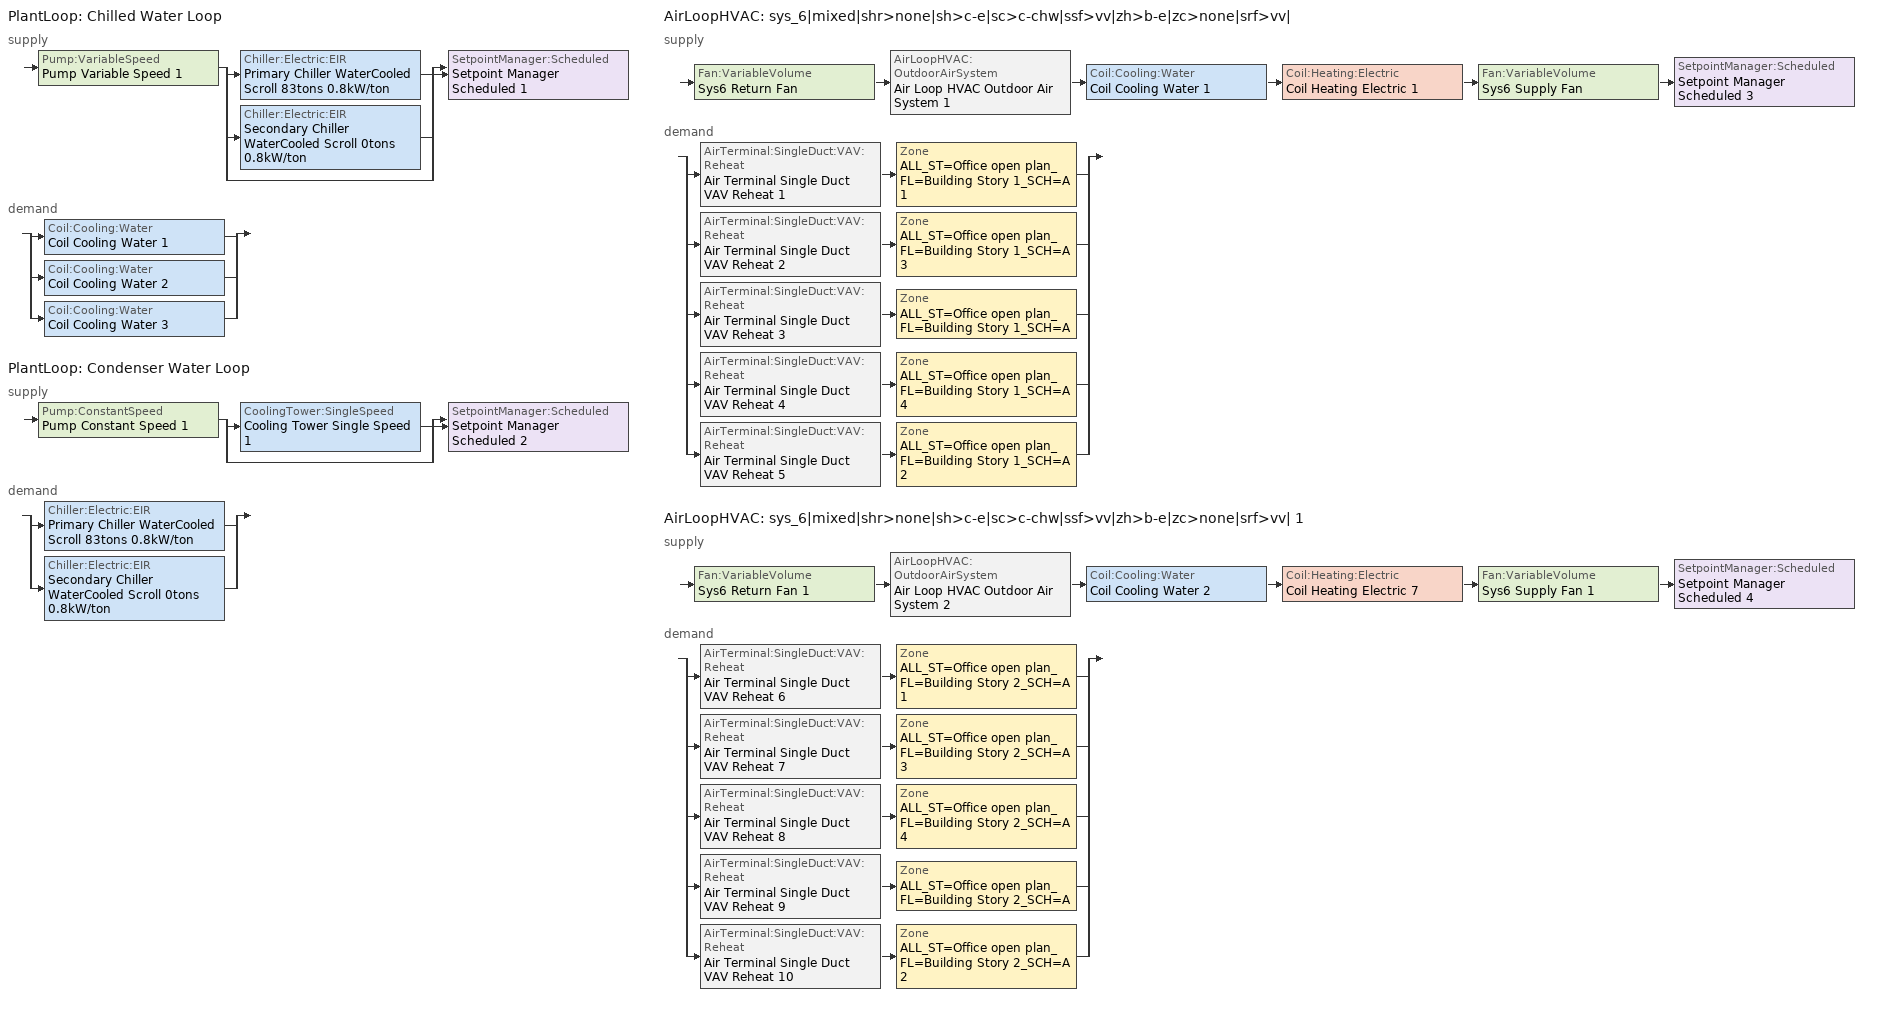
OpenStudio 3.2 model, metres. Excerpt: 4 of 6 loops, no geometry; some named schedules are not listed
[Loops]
PlantLoop 'Chilled Water Loop'
 supply: Pump:VariableSpeed 'Pump Variable Speed 1' > split
  | Chiller:Electric:EIR 'Primary Chiller WaterCooled Scroll 83tons 0.8kW/ton'
  | Chiller:Electric:EIR 'Secondary Chiller WaterCooled Scroll 0tons 0.8kW/ton'
  | bypass
  join > SetpointManager:Scheduled 'Setpoint Manager Scheduled 1'
 demand: split
  | Coil:Cooling:Water 'Coil Cooling Water 1'
  | Coil:Cooling:Water 'Coil Cooling Water 2'
  | Coil:Cooling:Water 'Coil Cooling Water 3'
PlantLoop 'Condenser Water Loop'
 supply: Pump:ConstantSpeed 'Pump Constant Speed 1' > split
  | CoolingTower:SingleSpeed 'Cooling Tower Single Speed 1'
  | bypass
  join > SetpointManager:Scheduled 'Setpoint Manager Scheduled 2'
 demand: split
  | Chiller:Electric:EIR 'Primary Chiller WaterCooled Scroll 83tons 0.8kW/ton'
  | Chiller:Electric:EIR 'Secondary Chiller WaterCooled Scroll 0tons 0.8kW/ton'
AirLoopHVAC 'sys_6|mixed|shr>none|sh>c-e|sc>c-chw|ssf>vv|zh>b-e|zc>none|srf>vv|'
 supply: Fan:VariableVolume 'Sys6 Return Fan' > AirLoopHVAC:OutdoorAirSystem 'Air Loop HVAC Outdoor Air System 1' > Coil:Cooling:Water 'Coil Cooling Water 1' > Coil:Heating:Electric 'Coil Heating Electric 1' > Fan:VariableVolume 'Sys6 Supply Fan' > SetpointManager:Scheduled 'Setpoint Manager Scheduled 3'
 demand: split
  | AirTerminal:SingleDuct:VAV:Reheat 'Air Terminal Single Duct VAV Reheat 1' > Zone 'ALL_ST=Office open plan_FL=Building Story 1_SCH=A 1'
  | AirTerminal:SingleDuct:VAV:Reheat 'Air Terminal Single Duct VAV Reheat 2' > Zone 'ALL_ST=Office open plan_FL=Building Story 1_SCH=A 3'
  | AirTerminal:SingleDuct:VAV:Reheat 'Air Terminal Single Duct VAV Reheat 3' > Zone 'ALL_ST=Office open plan_FL=Building Story 1_SCH=A'
  | AirTerminal:SingleDuct:VAV:Reheat 'Air Terminal Single Duct VAV Reheat 4' > Zone 'ALL_ST=Office open plan_FL=Building Story 1_SCH=A 4'
  | AirTerminal:SingleDuct:VAV:Reheat 'Air Terminal Single Duct VAV Reheat 5' > Zone 'ALL_ST=Office open plan_FL=Building Story 1_SCH=A 2'
AirLoopHVAC 'sys_6|mixed|shr>none|sh>c-e|sc>c-chw|ssf>vv|zh>b-e|zc>none|srf>vv| 1'
 supply: Fan:VariableVolume 'Sys6 Return Fan 1' > AirLoopHVAC:OutdoorAirSystem 'Air Loop HVAC Outdoor Air System 2' > Coil:Cooling:Water 'Coil Cooling Water 2' > Coil:Heating:Electric 'Coil Heating Electric 7' > Fan:VariableVolume 'Sys6 Supply Fan 1' > SetpointManager:Scheduled 'Setpoint Manager Scheduled 4'
 demand: split
  | AirTerminal:SingleDuct:VAV:Reheat 'Air Terminal Single Duct VAV Reheat 6' > Zone 'ALL_ST=Office open plan_FL=Building Story 2_SCH=A 1'
  | AirTerminal:SingleDuct:VAV:Reheat 'Air Terminal Single Duct VAV Reheat 7' > Zone 'ALL_ST=Office open plan_FL=Building Story 2_SCH=A 3'
  | AirTerminal:SingleDuct:VAV:Reheat 'Air Terminal Single Duct VAV Reheat 8' > Zone 'ALL_ST=Office open plan_FL=Building Story 2_SCH=A 4'
  | AirTerminal:SingleDuct:VAV:Reheat 'Air Terminal Single Duct VAV Reheat 9' > Zone 'ALL_ST=Office open plan_FL=Building Story 2_SCH=A'
  | AirTerminal:SingleDuct:VAV:Reheat 'Air Terminal Single Duct VAV Reheat 10' > Zone 'ALL_ST=Office open plan_FL=Building Story 2_SCH=A 2'
[Sizing:Zone] Zone Cooling Design Supply Air Temperature Input Method=TemperatureDifference; Zone Cooling Design Supply Air Temperature {C}=14; Zone Cooling Design Supply Air Temperature Difference {deltaC}=11; Zone Heating Design Supply Air Temperature Input Method=TemperatureDifference; Zone Heating Design Supply Air Temperature {C}=40; Zone Heating Design Supply Air Temperature Difference {deltaC}=21; Zone Cooling Design Supply Air Humidity Ratio {kg-H2O/kg-air}=0.0085; Zone Heating Design Supply Air Humidity Ratio {kg-H2O/kg-air}=0.008; Zone Heating Sizing Factor=1.3; Zone Cooling Sizing Factor=1.1; Cooling Design Air Flow Method=DesignDay; Heating Design Air Flow Method=DesignDay; Account for Dedicated Outdoor Air System=No; Dedicated Outdoor Air System Control Strategy=NeutralSupplyAir; Dedicated Outdoor Air Low Setpoint Temperature for Design {C}=autosize; Dedicated Outdoor Air High Setpoint Temperature for Design {C}=autosize
ALL_ST=Office open plan_FL=Building Story 2_SCH=A; ALL_ST=Office open plan_FL=Building Story 2_SCH=A 1; ALL_ST=Office open plan_FL=Building Story 1_SCH=A; ALL_ST=Office open plan_FL=Building Story 1_SCH=A 1; ALL_ST=Office open plan_FL=Building Story 2_SCH=A 2; ALL_ST=Office open plan_FL=Building Story 2_SCH=A 3; ALL_ST=Office open plan_FL=Building Story 1_SCH=A 2; ALL_ST=Office open plan_FL=Building Story 1_SCH=A 3; ALL_ST=Office open plan_FL=Building Story 1_SCH=A 4; ALL_ST=Office open plan_FL=Building Story 2_SCH=A 4
[Zone equipment]
ALL_ST=Office open plan_FL=Building Story 2_SCH=A: Zone HVAC Baseboard Convective Electric 9, Air Terminal Single Duct VAV Reheat 9
ALL_ST=Office open plan_FL=Building Story 2_SCH=A 1: Zone HVAC Baseboard Convective Electric 6, Air Terminal Single Duct VAV Reheat 6
ALL_ST=Office open plan_FL=Building Story 1_SCH=A: Zone HVAC Baseboard Convective Electric 3, Air Terminal Single Duct VAV Reheat 3
ALL_ST=Office open plan_FL=Building Story 1_SCH=A 1: Zone HVAC Baseboard Convective Electric 1, Air Terminal Single Duct VAV Reheat 1
ALL_ST=Office open plan_FL=Building Story 2_SCH=A 2: Zone HVAC Baseboard Convective Electric 10, Air Terminal Single Duct VAV Reheat 10
ALL_ST=Office open plan_FL=Building Story 2_SCH=A 3: Zone HVAC Baseboard Convective Electric 7, Air Terminal Single Duct VAV Reheat 7
ALL_ST=Office open plan_FL=Building Story 1_SCH=A 2: Zone HVAC Baseboard Convective Electric 5, Air Terminal Single Duct VAV Reheat 5
ALL_ST=Office open plan_FL=Building Story 1_SCH=A 3: Zone HVAC Baseboard Convective Electric 2, Air Terminal Single Duct VAV Reheat 2
ALL_ST=Office open plan_FL=Building Story 1_SCH=A 4: Zone HVAC Baseboard Convective Electric 4, Air Terminal Single Duct VAV Reheat 4
ALL_ST=Office open plan_FL=Building Story 2_SCH=A 4: Zone HVAC Baseboard Convective Electric 8, Air Terminal Single Duct VAV Reheat 8
[PlantLoop] Glycol Concentration=0; Plant Loop Volume {m3}=Autocalculate; Load Distribution Scheme=Optimal
Chilled Water Loop; Condenser Water Loop
[Sizing:Plant] Loop Design Temperature Difference {deltaC}=6; Sizing Option=NonCoincident; Zone Timesteps in Averaging Window=1; Coincident Sizing Factor Mode=None
Name | Loop Type | Design Loop Exit Temperature {C}
Chilled Water Loop | Cooling | 7
Condenser Water Loop | Condenser | 29
[Pump:VariableSpeed]
Pump Variable Speed 1: Motor Efficiency=0.895; Pump Control Type=Intermittent; Skin Loss Radiative Fraction=0.5; Design Power Sizing Method=PowerPerFlowPerPressure; Design Electric Power per Unit Flow Rate {W/(m3/s)}=348701.1; Design Shaft Power per Unit Flow Rate per Unit Head {W-s/m3-Pa}=1.75215; Design Minimum Flow Rate Fraction=0
[Chiller:Electric:EIR] Reference Chilled Water Flow Rate {m3/s}=Autosize; Cooling Capacity Function of Temperature Curve=WaterCooled_Scroll_CAPFT_NECB2011; Electric Input to Cooling Output Ratio Function of Temperature Curve=WaterCooled_Scroll_EIRFT_NECB2011; Electric Input to Cooling Output Ratio Function of Part Load Ratio Curve=WaterCooled_Scroll_EIRFPLR_NECB2011; Minimum Part Load Ratio=0.25; Minimum Unloading Ratio=0.25; Condenser Type=WaterCooled; Chiller Flow Mode=LeavingSetpointModulated; Design Heat Recovery Water Flow Rate {m3/s}=Autosize; Sizing Factor=1; Basin Heater Capacity {W/K}=0; Basin Heater Setpoint Temperature {C}=10; Condenser Heat Recovery Relative Capacity Fraction=1
Name | Reference Capacity {W} | Reference COP {W/W}
Primary Chiller WaterCooled Scroll 83tons 0.8kW/ton | 292897 | 4.54393
Secondary Chiller WaterCooled Scroll 0tons 0.8kW/ton | 0.001 | 4.5032
[SetpointManager:Scheduled] Control Variable=Temperature
Name | Schedule
Setpoint Manager Scheduled 1 | CHW Temp
Setpoint Manager Scheduled 2 | CW Temp
Setpoint Manager Scheduled 3 | Supply Air Temp
Setpoint Manager Scheduled 4 | Supply Air Temp 1
[Pump:ConstantSpeed]
Pump Constant Speed 1: Rated Flow Rate {m3/s}=autosize; Rated Pump Head {Pa}=179352; Rated Power Consumption {W}=autosize; Motor Efficiency=0.917; Fraction of Motor Inefficiencies to Fluid Stream=0; Pump Control Type=Intermittent; Design Power Sizing Method=PowerPerFlowPerPressure; Design Electric Power per Unit Flow Rate {W/(m3/s)}=348701.1; Design Shaft Power per Unit Flow Rate per Unit Head {W-s/m3-Pa}=1.53876
[CoolingTower:SingleSpeed]
Cooling Tower Single Speed 1: Design Water Flow Rate {m3/s}=autosize; Design Air Flow Rate {m3/s}=autosize; Fan Power at Design Air Flow Rate {W}=4645.62; U-Factor Times Area Value at Design Air Flow Rate {W/K}=autosize; Air Flow Rate in Free Convection Regime {m3/s}=autosize; U-Factor Times Area Value at Free Convection Air Flow Rate {W/K}=autosize; Performance Input Method=UFactorTimesAreaAndDesignWaterFlowRate; Free Convection Capacity {W}=0; Basin Heater Capacity {W/K}=0; Evaporation Loss Mode=LossFactor; Evaporation Loss Factor {percent/K}=0.2; Drift Loss Percent {percent}=0.008; Blowdown Calculation Mode=ConcentrationRatio; Blowdown Concentration Ratio=3; Capacity Control=FanCycling; Number of Cells=1; Cell Control=MinimalCell; Cell Minimum  Water Flow Rate Fraction=0.33; Cell Maximum Water Flow Rate Fraction=2.5; Sizing Factor=1; Free Convection Air Flow Rate Sizing Factor=0.1; Free Convection U-Factor Times Area Value Sizing Factor=0.1; Heat Rejection Capacity and Nominal Capacity Sizing Ratio=1.25; Free Convection Nominal Capacity Sizing Factor=0.1; Design Inlet Air Dry-Bulb Temperature {C}=35; Design Inlet Air Wet-Bulb Temperature {C}=24; Design Approach Temperature {deltaC}=5; Design Range Temperature {deltaC}=6
[AirLoopHVAC] Design Supply Air Flow Rate {m3/s}=autosize; Design Return Air Flow Fraction of Supply Air Flow=1
Name | Availability Schedule
sys_6|mixed|shr>none|sh>c-e|sc>c-chw|ssf>vv|zh>b-e|zc>none|srf>vv| | sys_6|mixed|shr>none|sh>c-e|sc>c-chw|ssf>vv|zh>b-e|zc>none|srf>vv| Occ Sch
sys_6|mixed|shr>none|sh>c-e|sc>c-chw|ssf>vv|zh>b-e|zc>none|srf>vv| 1 | sys_6|mixed|shr>none|sh>c-e|sc>c-chw|ssf>vv|zh>b-e|zc>none|srf>vv| 1 Occ Sch
[Sizing:System] Type of Load to Size On=Sensible; Design Outdoor Air Flow Rate {m3/s}=Autosize; Central Heating Maximum System Air Flow Ratio=0.3; Preheat Design Temperature {C}=7; Preheat Design Humidity Ratio {kg-H2O/kg-Air}=0.008; Precool Design Temperature {C}=12.8; Precool Design Humidity Ratio {kg-H2O/kg-Air}=0.008; Central Cooling Design Supply Air Temperature {C}=13; Central Heating Design Supply Air Temperature {C}=13.1; Sizing Option=NonCoincident; 100% Outdoor Air in Cooling=No; 100% Outdoor Air in Heating=No; Central Cooling Design Supply Air Humidity Ratio {kg-H2O/kg-Air}=0.0085; Central Heating Design Supply Air Humidity Ratio {kg-H2O/kg-Air}=0.008; Cooling Design Air Flow Method=DesignDay; Cooling Design Air Flow Rate {m3/s}=0; Heating Design Air Flow Method=DesignDay; Heating Design Air Flow Rate {m3/s}=0; System Outdoor Air Method=ZoneSum; Zone Maximum Outdoor Air Fraction=1; Cooling Supply Air Flow Rate Per Floor Area {m3/s-m2}=0.00996765; Cooling Fraction of Autosized Cooling Supply Air Flow Rate=1; Cooling Supply Air Flow Rate Per Unit Cooling Capacity {m3/s-W}=3.94755e-05; Heating Supply Air Flow Rate Per Floor Area {m3/s-m2}=0.00996765; Heating Fraction of Autosized Heating Supply Air Flow Rate=1; Heating Fraction of Autosized Cooling Supply Air Flow Rate=1; Heating Supply Air Flow Rate Per Unit Heating Capacity {m3/s-W}=3.15882e-05; Cooling Design Capacity Method=CoolingDesignCapacity; Cooling Design Capacity {W}=autosize; Cooling Design Capacity Per Floor Area {W/m2}=234.7; Fraction of Autosized Cooling Design Capacity=1; Heating Design Capacity Method=HeatingDesignCapacity; Heating Design Capacity {W}=autosize; Heating Design Capacity Per Floor Area {W/m2}=157; Fraction of Autosized Heating Design Capacity=1; Central Cooling Capacity Control Method=OnOff
sys_6|mixed|shr>none|sh>c-e|sc>c-chw|ssf>vv|zh>b-e|zc>none|srf>vv|; sys_6|mixed|shr>none|sh>c-e|sc>c-chw|ssf>vv|zh>b-e|zc>none|srf>vv| 1
[Fan:VariableVolume] Availability Schedule=Always On Discrete; Maximum Flow Rate {m3/s}=Autosize; Fan Power Minimum Flow Rate Input Method=Fraction; Fan Power Minimum Air Flow Rate {m3/s}=0; Motor In Airstream Fraction=1; Fan Power Coefficient 5=0
Name | Fan Total Efficiency | Pressure Rise {Pa} | Fan Power Minimum Flow Fraction | Motor Efficiency | Fan Power Coefficient 1 | Fan Power Coefficient 2 | Fan Power Coefficient 3 | Fan Power Coefficient 4
Sys6 Supply Fan; Sys6 Supply Fan 1 | 0.549965 | 1000 | 0.5 | 0.8461 | -4.1457 | 16.803 | -19.471 | 7.8488
Sys6 Return Fan; Sys6 Return Fan 1 | 0.299975 | 250 | 0.68 | 0.4615 | -2.4176 | 9.5874 | -11.559 | 5.4009
[Coil:Heating:Electric] Availability Schedule=Always On Discrete
Coil Heating Electric 1; Coil Heating Electric 2; Coil Heating Electric 3; Coil Heating Electric 4; Coil Heating Electric 5; Coil Heating Electric 6; Coil Heating Electric 7; Coil Heating Electric 8; Coil Heating Electric 9; Coil Heating Electric 10; Coil Heating Electric 11; Coil Heating Electric 12
[Coil:Cooling:Water] Availability Schedule=Always On Discrete
Coil Cooling Water 1; Coil Cooling Water 2; Coil Cooling Water 3
[Controller:OutdoorAir] Minimum Outdoor Air Flow Rate {m3/s}=autosize; Maximum Outdoor Air Flow Rate {m3/s}=Autosize; Economizer Control Type=DifferentialEnthalpy; Economizer Control Action Type=ModulateFlow; Lockout Type=NoLockout; Minimum Limit Type=FixedMinimum; High Humidity Control=No; Heat Recovery Bypass Control Type=BypassWhenWithinEconomizerLimits
Name | Minimum Outdoor Air Schedule | Controller Mechanical Ventilation
Controller Outdoor Air 1 | sys_6|mixed|shr>none|sh>c-e|sc>c-chw|ssf>vv|zh>b-e|zc>none|srf>vv| Occ Sch | Controller Mechanical Ventilation 1
Controller Outdoor Air 2 | sys_6|mixed|shr>none|sh>c-e|sc>c-chw|ssf>vv|zh>b-e|zc>none|srf>vv| 1 Occ Sch | Controller Mechanical Ventilation 2
[Controller:MechanicalVentilation] Availability Schedule=Always On Discrete; System Outdoor Air Method=ZoneSum
Controller Mechanical Ventilation 1; Controller Mechanical Ventilation 2
[AirLoopHVAC:OutdoorAirSystem]
Name | Controller
Air Loop HVAC Outdoor Air System 1 | Controller Outdoor Air 1
Air Loop HVAC Outdoor Air System 2 | Controller Outdoor Air 2
[Controller:WaterCoil] Action=Reverse; Minimum Actuated Flow {m3/s}=0
Name | Water Coil
Controller Water Coil 1 | Coil Cooling Water 1
Controller Water Coil 2 | Coil Cooling Water 2
Controller Water Coil 3 | Coil Cooling Water 3
[ZoneHVAC:Baseboard:Convective:Electric] Availability Schedule=Always On Discrete; Nominal Capacity {W}=autosize; Efficiency=1
Zone HVAC Baseboard Convective Electric 1; Zone HVAC Baseboard Convective Electric 2; Zone HVAC Baseboard Convective Electric 3; Zone HVAC Baseboard Convective Electric 4; Zone HVAC Baseboard Convective Electric 5; Zone HVAC Baseboard Convective Electric 6; Zone HVAC Baseboard Convective Electric 7; Zone HVAC Baseboard Convective Electric 8; Zone HVAC Baseboard Convective Electric 9; Zone HVAC Baseboard Convective Electric 10
[AirTerminal:SingleDuct:VAV:Reheat] Availability Schedule=Always On Discrete; Maximum Air Flow Rate {m3/s}=AutoSize; Zone Minimum Air Flow Input Method=Constant; Constant Minimum Air Flow Fraction=0.3; Maximum Hot Water or Steam Flow Rate {m3/s}=AutoSize; Minimum Hot Water or Steam Flow Rate {m3/s}=0; Convergence Tolerance=0.001; Damper Heating Action=Normal; Maximum Flow per Zone Floor Area During Reheat {m3/s-m2}=AutoSize; Maximum Flow Fraction During Reheat=0.5; Maximum Reheat Air Temperature {C}=43; Control For Outdoor Air=No
Name | Fixed Minimum Air Flow Rate {m3/s} | Reheat Coil
Air Terminal Single Duct VAV Reheat 1 | 1.96707 | Coil Heating Electric 2
Air Terminal Single Duct VAV Reheat 2 | 0.414676 | Coil Heating Electric 3
Air Terminal Single Duct VAV Reheat 3 | 0.262524 | Coil Heating Electric 4
Air Terminal Single Duct VAV Reheat 4 | 0.414676 | Coil Heating Electric 5
Air Terminal Single Duct VAV Reheat 5 | 0.262507 | Coil Heating Electric 6
Air Terminal Single Duct VAV Reheat 6 | 1.96707 | Coil Heating Electric 8
Air Terminal Single Duct VAV Reheat 7 | 0.414676 | Coil Heating Electric 9
Air Terminal Single Duct VAV Reheat 8 | 0.262524 | Coil Heating Electric 10
Air Terminal Single Duct VAV Reheat 9 | 0.414676 | Coil Heating Electric 11
Air Terminal Single Duct VAV Reheat 10 | 0.262507 | Coil Heating Electric 12
[Schedule:Ruleset]
Name | Default Day Schedule | Summer Design Day Schedule | Winter Design Day Schedule
CHW Temp | Schedule Day 3
CW Temp | Schedule Day 4
Supply Air Temp | Supply Air Temp Default
Supply Air Temp 1 | Supply Air Temp Default 1
sys_6|mixed|shr>none|sh>c-e|sc>c-chw|ssf>vv|zh>b-e|zc>none|srf>vv| Occ Sch | sys_6|mixed|shr>none|sh>c-e|sc>c-chw|ssf>vv|zh>b-e|zc>none|srf>vv| Occ Sch Default | sys_6|mixed|shr>none|sh>c-e|sc>c-chw|ssf>vv|zh>b-e|zc>none|srf>vv| Occ Sch Summer Design Day | sys_6|mixed|shr>none|sh>c-e|sc>c-chw|ssf>vv|zh>b-e|zc>none|srf>vv| Occ Sch Winter Design Day
sys_6|mixed|shr>none|sh>c-e|sc>c-chw|ssf>vv|zh>b-e|zc>none|srf>vv| 1 Occ Sch | sys_6|mixed|shr>none|sh>c-e|sc>c-chw|ssf>vv|zh>b-e|zc>none|srf>vv| 1 Occ Sch Default | sys_6|mixed|shr>none|sh>c-e|sc>c-chw|ssf>vv|zh>b-e|zc>none|srf>vv| 1 Occ Sch Summer Design Day | sys_6|mixed|shr>none|sh>c-e|sc>c-chw|ssf>vv|zh>b-e|zc>none|srf>vv| 1 Occ Sch Winter Design Day
[Schedule:Day]
Schedule Day 3: 1, 0, 7, 2, 0, 7, 3, 0, 7, 4, 0, 7, 5, 0, 7, 6, 0, 7, 7, 0, 7, 8, 0, 7, 9, 0, 7, 10, 0, 7, 11, 0, 7, 12, 0, 7, 13, 0, 7, 14, 0, 7, 15, 0, 7, 16, 0, 7, 17, 0, 7, 18, 0, 7, 19, 0, 7, 20, 0, 7, 21, 0, 7, 22, 0, 7, 23, 0, 7, 24, 0, 7
Schedule Day 4: 1, 0, 29, 2, 0, 29, 3, 0, 29, 4, 0, 29, 5, 0, 29, 6, 0, 29, 7, 0, 29, 8, 0, 29, 9, 0, 29, 10, 0, 29, 11, 0, 29, 12, 0, 29, 13, 0, 29, 14, 0, 29, 15, 0, 29, 16, 0, 29, 17, 0, 29, 18, 0, 29, 19, 0, 29, 20, 0, 29, 21, 0, 29, 22, 0, 29, 23, 0, 29, 24, 0, 29
Supply Air Temp Default; Supply Air Temp Default 1: 24, 0, 13
sys_6|mixed|shr>none|sh>c-e|sc>c-chw|ssf>vv|zh>b-e|zc>none|srf>vv| Occ Sch Default; sys_6|mixed|shr>none|sh>c-e|sc>c-chw|ssf>vv|zh>b-e|zc>none|srf>vv| 1 Occ Sch Default: 8, 0, 0, 19, 0, 1, 24, 0, 0
sys_6|mixed|shr>none|sh>c-e|sc>c-chw|ssf>vv|zh>b-e|zc>none|srf>vv| Occ Sch Winter Design Day; sys_6|mixed|shr>none|sh>c-e|sc>c-chw|ssf>vv|zh>b-e|zc>none|srf>vv| Occ Sch Summer Design Day; sys_6|mixed|shr>none|sh>c-e|sc>c-chw|ssf>vv|zh>b-e|zc>none|srf>vv| 1 Occ Sch Winter Design Day; sys_6|mixed|shr>none|sh>c-e|sc>c-chw|ssf>vv|zh>b-e|zc>none|srf>vv| 1 Occ Sch Summer Design Day: 24, 0, 1
[Schedule:Rule] Date Specification Type=DateRange; Start Month=1; Start Day=1; End Month=12; End Day=31
Name | Schedule Ruleset | Rule Order | Day Schedule | Apply Sunday | Apply Monday | Apply Tuesday | Apply Wednesday | Apply Thursday | Apply Friday | Apply Saturday
wkdCHW Temp rule | CHW Temp | 2 | wkdCHW Temp 1 | No | Yes | Yes | Yes | Yes | Yes | No
satCHW Temprule | CHW Temp | 1 | satCHW Temp 1 | No | No | No | No | No | No | Yes
sunCHW Temprule | CHW Temp | 0 | sunCHW Temp 1 | Yes | No | No | No | No | No | No
wkdCW Temp rule | CW Temp | 2 | wkdCW Temp 1 | No | Yes | Yes | Yes | Yes | Yes | No
satCW Temprule | CW Temp | 1 | satCW Temp 1 | No | No | No | No | No | No | Yes
sunCW Temprule | CW Temp | 0 | sunCW Temp 1 | Yes | No | No | No | No | No | No
sys_6|mixed|shr>none|sh>c-e|sc>c-chw|ssf>vv|zh>b-e|zc>none|srf>vv| Occ Sch Sunday Rule | sys_6|mixed|shr>none|sh>c-e|sc>c-chw|ssf>vv|zh>b-e|zc>none|srf>vv| Occ Sch | 0 | sys_6|mixed|shr>none|sh>c-e|sc>c-chw|ssf>vv|zh>b-e|zc>none|srf>vv| Occ Sch Sunday | Yes |  |  |  |  |  | Yes
[Schedule:Constant]
Always On Discrete: Value=1
[Curve:Biquadratic] Minimum Value of x=5; Maximum Value of x=10; Minimum Value of y=24; Maximum Value of y=35
Name | Coefficient1 Constant | Coefficient2 x | Coefficient3 x**2 | Coefficient4 y | Coefficient5 y**2 | Coefficient6 x*y
WaterCooled_Scroll_CAPFT_NECB2011 | 0.94418 | 0.0337102 | 9.75564e-05 | -0.00322114 | -4.91832e-05 | -0.000177584
WaterCooled_Scroll_EIRFT_NECB2011 | 0.727393 | -0.0118922 | 0.000541177 | 0.00187934 | 0.000473461 | -0.000711472
[Curve:Quadratic]
WaterCooled_Scroll_EIRFPLR_NECB2011: Coefficient1 Constant=0.04412; Coefficient2 x=0.640367; Coefficient3 x**2=0.319555; Minimum Value of x=0; Maximum Value of x=1
